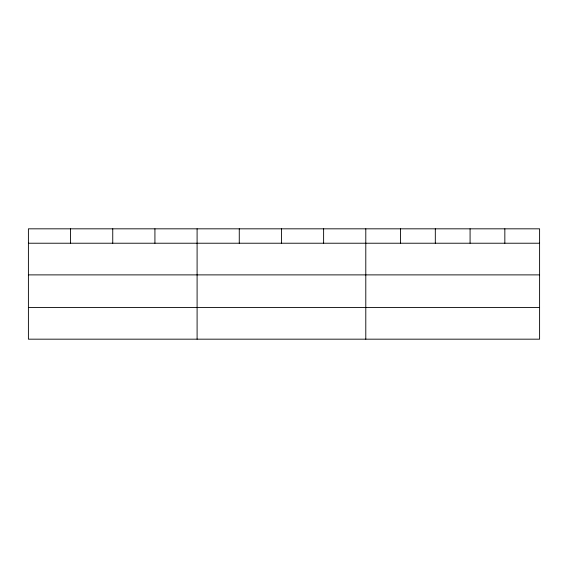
<?xml version="1.0" encoding="UTF-8"?>
<svg xmlns="http://www.w3.org/2000/svg" width="568" height="568" viewBox="0 0 568 568"><rect width="100%" height="100%" fill="white"/><g stroke="black" fill="none" stroke-linecap="round" stroke-linejoin="round"><path stroke-width="0.85" d="M539.6 274.884L539.6 228.826L28.4 228.826L28.4 339.174L539.6 339.174L539.6 274.884L28.4 274.884M28.4 243.225L539.6 243.225M28.4 307.508L539.6 307.508M504.838 228.826L504.838 243.225M470.077 228.826L470.077 243.225M435.315 228.826L435.315 243.225M400.554 228.826L400.554 243.225M365.792 228.826L365.792 339.174M323.618 228.826L323.618 243.225M281.444 228.826L281.444 243.225M239.27 228.826L239.27 243.225M197.096 228.826L197.096 339.174M154.922 228.826L154.922 243.225M112.748 228.826L112.748 243.225M70.574 228.826L70.574 243.225"/></g></svg>
